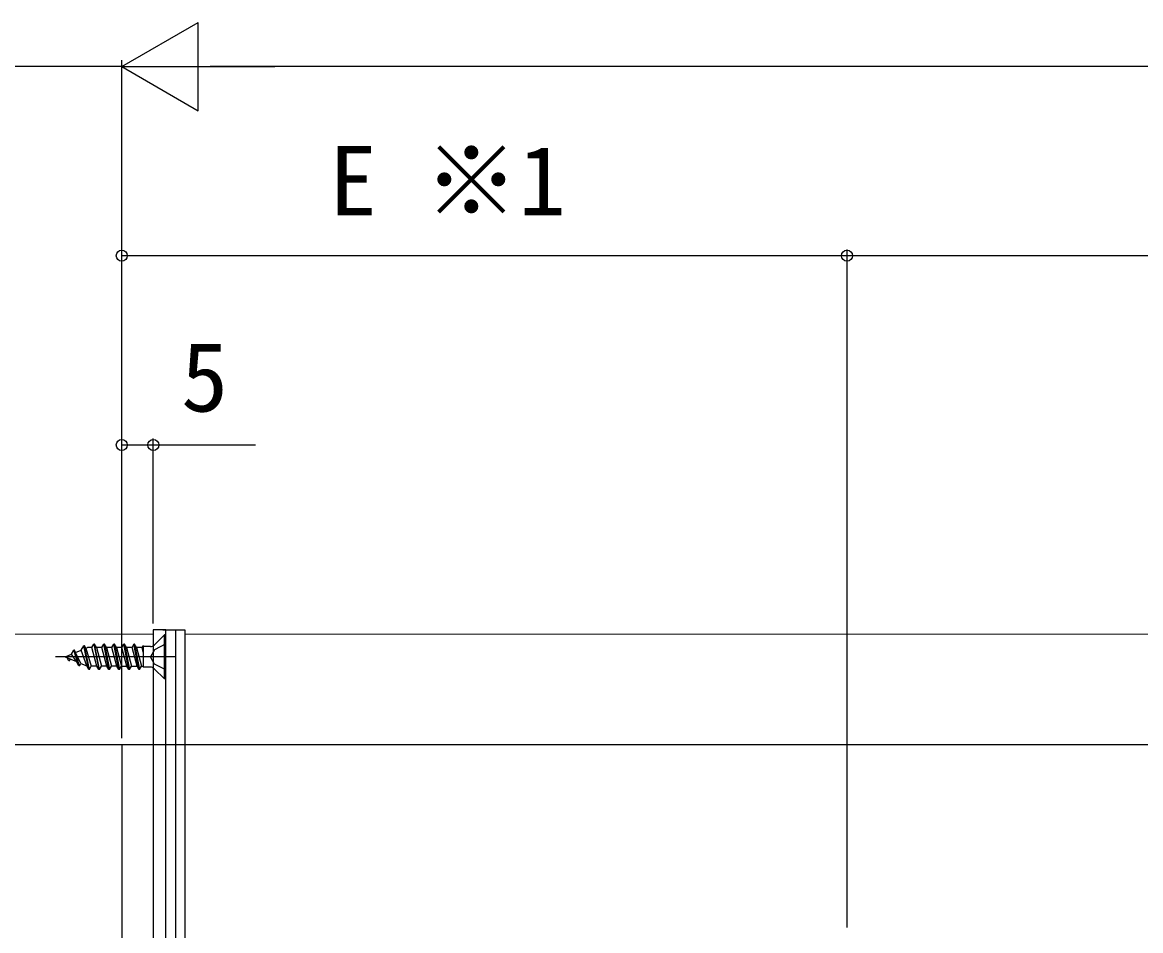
# Model space of a CAD drawing. Units: millimetres, scale not verified. Extents: x -875 to 875, y -1300 to 1293.
# Drawn here: x -160.5 to 16.8, y -850.9 to -706.9 of the extents above; entities that cross this region are included whole.
import ezdxf
from ezdxf.enums import TextEntityAlignment as Align

# ---------------------------------------------------------------- set-up
doc = ezdxf.new("R2010")
doc.units = ezdxf.units.MM
doc.header["$LTSCALE"] = 8
doc.layers.add('0-5_YKK_12', color=2, linetype='Continuous', lineweight=18)
for name, color, linetype in [('0-6_YKK_13', 4, 'Continuous'), ('0-8_YKK_D', 6, 'Continuous'), ('0-A_YSS_K', 3, 'Continuous')]:
    doc.layers.add(name, color=color, linetype=linetype)
doc.styles.add('ＭＳ ゴシック', font='')
doc.styles.get('ＭＳ ゴシック').set_extended_font_data('MS Gothic')

msp = doc.modelspace()

# ---------------------------------------------------------------- linework, layer by layer
at = {"layer": '0-5_YKK_12'}
for p, q in [((-139.743, -803.853), (-314.743, -803.853)), ((-139.743, -803.853), (-139.743, -1003.853)), ((-134.743, -803.853), (-134.743, -1003.853)), ((675.257, -803.853), (-134.743, -803.853))]:
    msp.add_line(p, q, dxfattribs=at)
at = {"layer": '0-6_YKK_13'}
for p, q in [((-138.243, -803.153), (-134.743, -803.153)), ((-136.243, -803.153), (-136.243, -1004.553)), ((-134.743, -803.153), (-134.743, -1004.553)), ((-137.993, -810.953), (-137.993, -803.953)), ((-137.743, -810.953), (-137.743, -803.953)), ((-152.719, -807.029), (-152.358, -806.403)), ((-152.258, -806.403), (-152.358, -806.403)), ((-152.055, -806.754), (-152.258, -806.403)), ((-151.463, -808.853), (-152.258, -806.403)), ((-152.055, -806.754), (-151.161, -806.383)), ((-151.251, -808.485), (-152.055, -806.754)), ((-151.161, -806.383), (-150.768, -805.703)), ((-150.306, -808.877), (-151.161, -806.383)), ((-149.973, -809.453), (-150.768, -805.703)), ((-150.668, -805.703), (-150.768, -805.703)), ((-149.873, -809.453), (-150.668, -805.703)), ((-150.446, -806.087), (-150.668, -805.703)), ((-150.446, -806.087), (-150.182, -805.978)), ((-150.446, -806.087), (-149.57, -808.928)), ((-149.481, -805.978), (-150.182, -805.978)), ((-149.481, -805.978), (-149.178, -805.453)), ((-148.686, -808.928), (-149.481, -805.978)), ((-149.178, -805.453), (-148.383, -809.453)), ((-149.078, -805.453), (-149.178, -805.453)), ((-148.775, -805.978), (-149.078, -805.453)), ((-148.283, -809.453), (-149.078, -805.453)), ((-148.775, -805.978), (-147.98, -808.928)), ((-147.891, -805.978), (-148.775, -805.978)), ((-147.891, -805.978), (-147.588, -805.453)), ((-147.096, -808.928), (-147.891, -805.978)), ((-147.488, -805.453), (-147.588, -805.453)), ((-146.793, -809.453), (-147.588, -805.453)), ((-147.185, -805.978), (-147.488, -805.453)), ((-147.488, -805.453), (-146.693, -809.453)), ((-147.185, -805.978), (-146.39, -808.928)), ((-146.301, -805.978), (-147.185, -805.978)), ((-146.301, -805.978), (-145.998, -805.453)), ((-145.506, -808.928), (-146.301, -805.978)), ((-145.898, -805.453), (-145.998, -805.453)), ((-145.203, -809.453), (-145.998, -805.453)), ((-145.595, -805.978), (-145.898, -805.453)), ((-145.898, -805.453), (-145.103, -809.453)), ((-144.711, -805.978), (-145.595, -805.978)), ((-145.595, -805.978), (-144.8, -808.928)), ((-144.711, -805.978), (-144.408, -805.453)), ((-143.916, -808.928), (-144.711, -805.978)), ((-143.613, -809.453), (-144.408, -805.453)), ((-144.308, -805.453), (-144.408, -805.453)), ((-144.005, -805.978), (-144.308, -805.453)), ((-144.308, -805.453), (-143.513, -809.453)), ((-144.005, -805.978), (-143.21, -808.928)), ((-143.121, -805.978), (-144.005, -805.978)), ((-143.121, -805.978), (-142.818, -805.453)), ((-142.326, -808.928), (-143.121, -805.978)), ((-142.023, -809.453), (-142.818, -805.453)), ((-142.718, -805.453), (-142.818, -805.453)), ((-142.415, -805.978), (-142.718, -805.453)), ((-142.718, -805.453), (-141.923, -809.453)), ((-142.415, -805.978), (-141.62, -808.928)), ((-141.531, -805.978), (-142.415, -805.978)), ((-141.531, -805.978), (-141.331, -805.63)), ((-141.331, -806.722), (-141.531, -805.978)), ((-141.331, -805.63), (-141.331, -809.088)), ((-140.189, -805.818), (-141.331, -805.818)), ((-139.558, -806.308), (-140.167, -807.453)), ((-139.743, -805.703), (-139.743, -809.203)), ((-137.743, -805.403), (-139.558, -806.308)), ((-136.243, -807.453), (-155.238, -807.453)), ((-153.743, -807.453), (-152.719, -807.029)), ((-153.743, -807.453), (-151.94, -808.2)), ((-153.153, -808.053), (-153.423, -807.585)), ((-153.053, -808.053), (-153.153, -808.053)), ((-153.053, -808.053), (-152.907, -807.799)), ((-151.94, -808.2), (-152.719, -807.029)), ((-151.563, -808.853), (-151.94, -808.2)), ((-151.463, -808.853), (-151.251, -808.485)), ((-151.251, -808.485), (-150.306, -808.877)), ((-149.973, -809.453), (-150.306, -808.877)), ((-149.873, -809.453), (-149.973, -809.453)), ((-149.873, -809.453), (-149.57, -808.928)), ((-148.686, -808.928), (-149.57, -808.928)), ((-148.383, -809.453), (-148.686, -808.928)), ((-148.283, -809.453), (-148.383, -809.453)), ((-148.283, -809.453), (-147.98, -808.928)), ((-147.096, -808.928), (-147.98, -808.928)), ((-146.793, -809.453), (-147.096, -808.928)), ((-146.693, -809.453), (-146.793, -809.453)), ((-146.693, -809.453), (-146.39, -808.928)), ((-145.506, -808.928), (-146.39, -808.928)), ((-145.203, -809.453), (-145.506, -808.928)), ((-145.103, -809.453), (-145.203, -809.453)), ((-145.103, -809.453), (-144.8, -808.928)), ((-144.8, -808.928), (-143.916, -808.928)), ((-143.613, -809.453), (-143.916, -808.928)), ((-143.513, -809.453), (-143.613, -809.453)), ((-143.513, -809.453), (-143.21, -808.928)), ((-143.21, -808.928), (-142.326, -808.928)), ((-142.023, -809.453), (-142.326, -808.928)), ((-141.923, -809.453), (-142.023, -809.453)), ((-141.923, -809.453), (-141.62, -808.928)), ((-141.62, -808.928), (-141.331, -808.928)), ((-140.189, -809.088), (-141.331, -809.088)), ((-137.993, -810.953), (-139.624, -809.322)), ((-137.743, -810.953), (-137.993, -810.953))]:
    msp.add_line(p, q, dxfattribs=at)
msp.add_lwpolyline([(-139.743, -1004.553), (-137.743, -1004.553), (-137.743, -803.153), (-139.743, -803.153)], close=True, dxfattribs=at)
for points in [[(-137.743, -803.953), (-137.993, -803.953), (-139.624, -805.584)], [(-151.463, -808.853), (-151.563, -808.853), (-152.358, -806.403)], [(-137.743, -809.503), (-139.558, -808.598), (-140.167, -807.453)]]:
    msp.add_lwpolyline(points, dxfattribs=at)
for centre, start, end in [((-140.189, -805.018), 270, 315), ((-140.189, -809.888), 45, 90)]:
    msp.add_arc(centre, 0.8, start, end, dxfattribs=at)
at = {"layer": '0-8_YKK_D'}
for p, q in [((-144.743, -713.853), (-132.619, -706.853)), ((-132.619, -720.853), (-132.619, -706.853)), ((-144.743, -713.853), (-259.743, -713.853)), ((-144.743, -820.353), (-144.743, -712.853)), ((-144.743, -820.353), (-144.743, -712.853)), ((-144.743, -713.853), (-132.619, -720.853)), ((-144.743, -713.853), (-120.494, -713.853)), ((671.257, -713.853), (-130.743, -713.853)), ((-144.743, -820.353), (-144.743, -742.853)), ((-29.743, -850.353), (-29.743, -742.853)), ((-29.743, -850.353), (-29.743, -742.853)), ((-29.743, -743.853), (-144.743, -743.853)), ((270.257, -743.853), (-29.743, -743.853)), ((-144.743, -820.353), (-144.743, -772.853)), ((-139.743, -802.153), (-139.743, -772.853))]:
    msp.add_line(p, q, dxfattribs=at)
msp.add_lwpolyline([(-144.743, -773.853), (-139.743, -773.853), (-123.55, -773.853)], dxfattribs=at)
for centre in [(-144.743, -743.853), (-29.743, -743.853), (-29.743, -743.853), (-144.743, -773.853), (-139.743, -773.853)]:
    msp.add_circle(centre, 0.875, dxfattribs=at)
at = {"layer": '0-A_YSS_K'}
for p, q in [((-314.743, -821.353), (-144.743, -821.353)), ((-144.743, -821.353), (690.257, -821.353)), ((-144.743, -821.353), (-144.743, -986.353))]:
    msp.add_line(p, q, dxfattribs=at)

# ---------------------------------------------------------------- texts
at = {"layer": '0-8_YKK_D', "style": 'ＭＳ ゴシック'}
for s, p in [('E ※1', (-111.789, -740.745)), ('5', (-135.351, -771.853))]:
    msp.add_text(s, height=11, dxfattribs=at).set_placement(p, align=Align.BOTTOM_LEFT)

doc.saveas('drawing.dxf')
